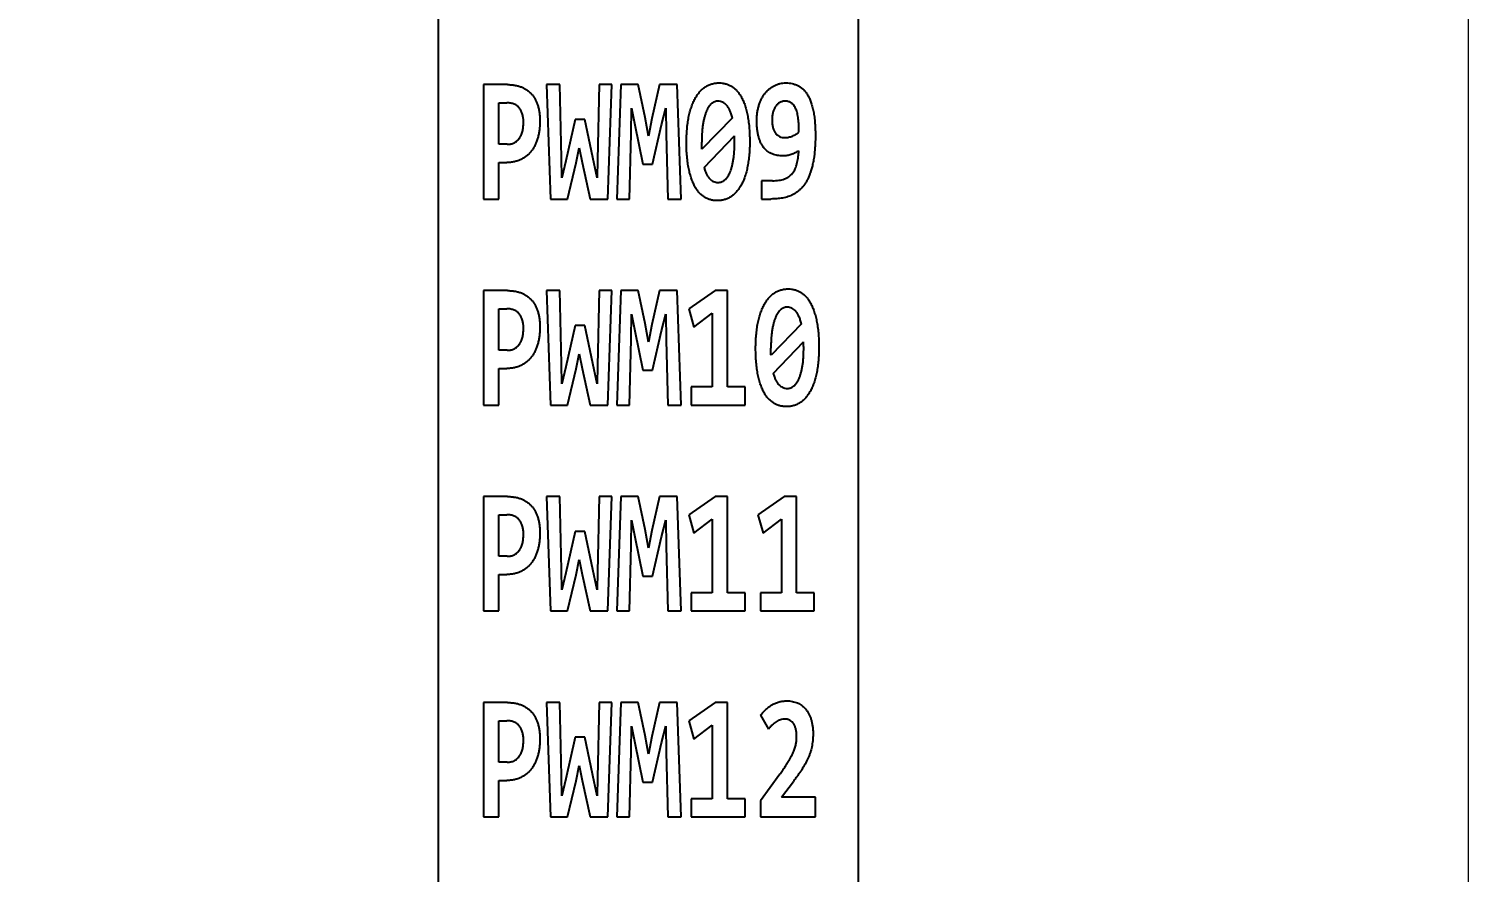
# Model space of a CAD drawing. Header units: millimetres. Extents: x 15 to 415, y 5 to 292.
# Drawn here: x 81.1 to 99.97, y 221.06 to 232.12 of the extents above; entities that cross this region are included whole.
import ezdxf

# ---------------------------------------------------------------- set-up
doc = ezdxf.new("R2010")
doc.units = ezdxf.units.MM
doc.styles.add('SLDTEXTSTYLE0', font='TXT', dxfattribs={"width": 0.75})
doc.dimstyles.new('SLDDIMSTYLE2', dxfattribs={"dimtxt": 2, "dimasz": 2, "dimexe": 0, "dimexo": 0.0625, "dimgap": 0.5, "dimtad": 1, "dimrnd": 1e-09, "dimzin": 12, "dimdsep": 46, "dimtxsty": 'SLDTEXTSTYLE0', "dimsah": 1, "dimcen": 0.09, "dimadec": 0, "dimazin": 3, "dimtfac": 1, "dimtofl": 0, "dimtmove": 0, "dimatfit": 3, "dimfxl": 1, "dimfrac": 2, "dimtolj": 1, "dimtzin": 12, "dimarcsym": 0})

# ---------------------------------------------------------------- blocks, each defined once
blk = doc.blocks.new('_D_7')
at = {"color": 7, "linetype": 'Continuous', "lineweight": 18}
for p, q in [((86.072, 241.785), (63.472, 241.785)), ((64.472, 241.785), (64.472, 199.785)), ((98.472, 199.785), (63.472, 199.785))]:
    blk.add_line(p, q, dxfattribs=at)
for points in [[(64.472, 241.785), (64.072, 239.785), (64.872, 239.785)], [(64.472, 199.785), (64.872, 201.785), (64.072, 201.785)]]:
    blk.add_solid(points, dxfattribs=at)
at = {"color": 7, "linetype": 'Continuous', "lineweight": 18, "insert": (61.894, 219.307), "char_height": 2, "attachment_point": 1, "rotation": 90, "style": 'SLDTEXTSTYLE0'}
blk.add_mtext('42', dxfattribs=at)
blk = doc.blocks.new('_D_8')
at = {"color": 7, "linetype": 'Continuous', "lineweight": 18}
for p, q in [((86.072, 241.785), (57.472, 241.785)), ((58.472, 241.785), (58.472, 197.785)), ((86.072, 197.785), (57.472, 197.785))]:
    blk.add_line(p, q, dxfattribs=at)
for points in [[(58.472, 241.785), (58.072, 239.785), (58.872, 239.785)], [(58.472, 197.785), (58.872, 199.785), (58.072, 199.785)]]:
    blk.add_solid(points, dxfattribs=at)
at = {"color": 7, "linetype": 'Continuous', "lineweight": 18, "insert": (55.894, 218.307), "char_height": 2, "attachment_point": 1, "rotation": 90, "style": 'SLDTEXTSTYLE0'}
blk.add_mtext('44', dxfattribs=at)

msp = doc.modelspace()

# ---------------------------------------------------------------- linework, layer by layer
at = {"color": 7, "linetype": 'Continuous', "lineweight": 25}
for p, q in [((86.472, 198.385), (86.472, 241.185)), ((91.972, 241.185), (91.972, 198.385)), ((87.062, 231.386), (87.062, 229.886)), ((87.374, 231.386), (87.062, 231.386)), ((88.061, 231.386), (87.884, 231.386)), ((87.884, 231.386), (87.938, 229.886)), ((88.081, 230.425), (88.061, 231.386)), ((88.576, 231.386), (88.555, 230.398)), ((88.745, 231.386), (88.576, 231.386)), ((88.691, 229.886), (88.745, 231.386)), ((88.861, 231.386), (88.807, 229.886)), ((89.086, 231.386), (88.861, 231.386)), ((89.178, 230.954), (89.086, 231.386)), ((89.369, 231.386), (89.268, 230.94)), ((89.598, 231.386), (89.369, 231.386)), ((89.652, 229.886), (89.598, 231.386)), ((87.262, 231.147), (87.366, 231.147)), ((87.262, 230.604), (87.262, 231.147)), ((88.995, 230.743), (89.002, 231.076)), ((89.002, 231.076), (89.046, 230.86)), ((89.396, 230.86), (89.449, 231.076)), ((89.449, 231.076), (89.456, 230.737)), ((88.264, 230.93), (88.138, 230.388)), ((88.39, 230.93), (88.264, 230.93)), ((88.512, 230.348), (88.39, 230.93)), ((89.046, 230.86), (89.15, 230.343)), ((89.222, 230.711), (89.178, 230.954)), ((89.268, 230.94), (89.222, 230.711)), ((89.275, 230.343), (89.396, 230.86)), ((90.323, 230.952), (89.923, 230.539)), ((88.976, 229.886), (88.995, 230.743)), ((89.456, 230.737), (89.476, 229.886)), ((89.953, 230.299), (90.35, 230.713)), ((87.372, 230.604), (87.262, 230.604)), ((88.275, 230.36), (88.315, 230.559)), ((88.315, 230.559), (88.353, 230.364)), ((91.192, 230.517), (91.191, 230.488)), ((87.262, 229.886), (87.262, 230.365)), ((87.262, 230.365), (87.364, 230.365)), ((88.086, 230.162), (88.081, 230.425)), ((88.138, 230.388), (88.086, 230.162)), ((88.163, 229.886), (88.275, 230.36)), ((88.353, 230.364), (88.457, 229.886)), ((88.552, 230.164), (88.512, 230.348)), ((88.555, 230.398), (88.552, 230.164)), ((89.15, 230.343), (89.275, 230.343)), ((90.848, 230.126), (90.705, 230.126)), ((90.705, 230.126), (90.705, 229.886)), ((87.062, 229.886), (87.262, 229.886)), ((87.938, 229.886), (88.163, 229.886)), ((88.457, 229.886), (88.691, 229.886)), ((88.807, 229.886), (88.976, 229.886)), ((89.476, 229.886), (89.652, 229.886)), ((90.705, 229.886), (90.828, 229.886)), ((87.062, 228.686), (87.062, 227.186)), ((87.374, 228.686), (87.062, 228.686)), ((88.061, 228.686), (87.884, 228.686)), ((87.884, 228.686), (87.938, 227.186)), ((88.081, 227.725), (88.061, 228.686)), ((88.576, 228.686), (88.555, 227.698)), ((88.745, 228.686), (88.576, 228.686)), ((88.691, 227.186), (88.745, 228.686)), ((88.861, 228.686), (88.807, 227.186)), ((89.086, 228.686), (88.861, 228.686)), ((89.178, 228.254), (89.086, 228.686)), ((89.369, 228.686), (89.268, 228.24)), ((89.598, 228.686), (89.369, 228.686)), ((89.652, 227.186), (89.598, 228.686)), ((90.096, 228.686), (89.752, 228.447)), ((90.259, 228.686), (90.096, 228.686)), ((90.259, 227.426), (90.259, 228.686)), ((87.262, 228.447), (87.366, 228.447)), ((87.262, 227.904), (87.262, 228.447)), ((88.995, 228.043), (89.002, 228.376)), ((89.002, 228.376), (89.046, 228.16)), ((89.396, 228.16), (89.449, 228.376)), ((89.449, 228.376), (89.456, 228.037)), ((89.752, 228.447), (89.819, 228.208)), ((89.819, 228.208), (90.06, 228.391)), ((90.06, 228.391), (90.06, 227.426)), ((88.264, 228.23), (88.138, 227.688)), ((88.39, 228.23), (88.264, 228.23)), ((88.512, 227.648), (88.39, 228.23)), ((89.222, 228.011), (89.178, 228.254)), ((89.268, 228.24), (89.222, 228.011)), ((91.23, 228.252), (90.83, 227.839)), ((88.976, 227.186), (88.995, 228.043)), ((89.046, 228.16), (89.15, 227.643)), ((89.275, 227.643), (89.396, 228.16)), ((89.456, 228.037), (89.476, 227.186)), ((90.86, 227.599), (91.257, 228.013)), ((87.372, 227.904), (87.262, 227.904)), ((88.275, 227.66), (88.315, 227.859)), ((88.315, 227.859), (88.353, 227.664)), ((87.262, 227.186), (87.262, 227.665)), ((87.262, 227.665), (87.364, 227.665)), ((88.086, 227.462), (88.081, 227.725)), ((88.138, 227.688), (88.086, 227.462)), ((88.163, 227.186), (88.275, 227.66)), ((88.353, 227.664), (88.457, 227.186)), ((88.552, 227.464), (88.512, 227.648)), ((88.555, 227.698), (88.552, 227.464)), ((89.15, 227.643), (89.275, 227.643)), ((90.06, 227.426), (89.783, 227.426)), ((89.783, 227.426), (89.783, 227.186)), ((90.49, 227.426), (90.259, 227.426)), ((90.49, 227.186), (90.49, 227.426)), ((87.062, 227.186), (87.262, 227.186)), ((87.938, 227.186), (88.163, 227.186)), ((88.457, 227.186), (88.691, 227.186)), ((88.807, 227.186), (88.976, 227.186)), ((89.476, 227.186), (89.652, 227.186)), ((89.783, 227.186), (90.49, 227.186)), ((87.062, 225.986), (87.062, 224.486)), ((87.374, 225.986), (87.062, 225.986)), ((88.061, 225.986), (87.884, 225.986)), ((87.884, 225.986), (87.938, 224.486)), ((88.081, 225.025), (88.061, 225.986)), ((88.576, 225.986), (88.555, 224.998)), ((88.745, 225.986), (88.576, 225.986)), ((88.691, 224.486), (88.745, 225.986)), ((88.861, 225.986), (88.807, 224.486)), ((89.086, 225.986), (88.861, 225.986)), ((89.178, 225.554), (89.086, 225.986)), ((89.369, 225.986), (89.268, 225.54)), ((89.598, 225.986), (89.369, 225.986)), ((89.652, 224.486), (89.598, 225.986)), ((90.096, 225.986), (89.752, 225.747)), ((90.259, 225.986), (90.096, 225.986)), ((90.259, 224.726), (90.259, 225.986)), ((91.003, 225.986), (90.659, 225.747)), ((91.166, 225.986), (91.003, 225.986)), ((91.166, 224.726), (91.166, 225.986)), ((87.262, 225.747), (87.366, 225.747)), ((87.262, 225.204), (87.262, 225.747)), ((89.752, 225.747), (89.819, 225.508)), ((90.659, 225.747), (90.726, 225.508)), ((88.995, 225.343), (89.002, 225.676)), ((89.002, 225.676), (89.046, 225.46)), ((89.222, 225.311), (89.178, 225.554)), ((89.396, 225.46), (89.449, 225.676)), ((89.449, 225.676), (89.456, 225.337)), ((89.819, 225.508), (90.06, 225.691)), ((90.06, 225.691), (90.06, 224.726)), ((90.726, 225.508), (90.967, 225.691)), ((90.967, 225.691), (90.967, 224.726)), ((88.264, 225.53), (88.138, 224.988)), ((88.39, 225.53), (88.264, 225.53)), ((88.512, 224.948), (88.39, 225.53)), ((89.046, 225.46), (89.15, 224.943)), ((89.268, 225.54), (89.222, 225.311)), ((89.275, 224.943), (89.396, 225.46)), ((87.372, 225.204), (87.262, 225.204)), ((88.976, 224.486), (88.995, 225.343)), ((89.456, 225.337), (89.476, 224.486)), ((88.086, 224.762), (88.081, 225.025)), ((88.138, 224.988), (88.086, 224.762)), ((88.275, 224.96), (88.315, 225.159)), ((88.315, 225.159), (88.353, 224.964)), ((88.555, 224.998), (88.552, 224.764)), ((87.262, 224.486), (87.262, 224.965)), ((87.262, 224.965), (87.364, 224.965)), ((88.163, 224.486), (88.275, 224.96)), ((88.353, 224.964), (88.457, 224.486)), ((88.552, 224.764), (88.512, 224.948)), ((89.15, 224.943), (89.275, 224.943)), ((90.06, 224.726), (89.783, 224.726)), ((89.783, 224.726), (89.783, 224.486)), ((90.49, 224.726), (90.259, 224.726)), ((90.49, 224.486), (90.49, 224.726)), ((90.967, 224.726), (90.69, 224.726)), ((90.69, 224.726), (90.69, 224.486)), ((91.397, 224.726), (91.166, 224.726)), ((91.397, 224.486), (91.397, 224.726)), ((87.062, 224.486), (87.262, 224.486)), ((87.938, 224.486), (88.163, 224.486)), ((88.457, 224.486), (88.691, 224.486)), ((88.807, 224.486), (88.976, 224.486)), ((89.476, 224.486), (89.652, 224.486)), ((89.783, 224.486), (90.49, 224.486)), ((90.69, 224.486), (91.397, 224.486)), ((87.062, 223.286), (87.062, 221.786)), ((87.374, 223.286), (87.062, 223.286)), ((88.061, 223.286), (87.884, 223.286)), ((87.884, 223.286), (87.938, 221.786)), ((88.081, 222.325), (88.061, 223.286)), ((88.576, 223.286), (88.555, 222.298)), ((88.745, 223.286), (88.576, 223.286)), ((88.691, 221.786), (88.745, 223.286)), ((88.861, 223.286), (88.807, 221.786)), ((89.086, 223.286), (88.861, 223.286)), ((89.178, 222.854), (89.086, 223.286)), ((89.369, 223.286), (89.268, 222.84)), ((89.598, 223.286), (89.369, 223.286)), ((89.652, 221.786), (89.598, 223.286)), ((90.096, 223.286), (89.752, 223.047)), ((90.259, 223.286), (90.096, 223.286)), ((90.259, 222.026), (90.259, 223.286)), ((90.69, 223.119), (90.796, 222.939)), ((87.262, 223.047), (87.366, 223.047)), ((87.262, 222.504), (87.262, 223.047)), ((88.995, 222.643), (89.002, 222.976)), ((89.002, 222.976), (89.046, 222.76)), ((89.396, 222.76), (89.449, 222.976)), ((89.449, 222.976), (89.456, 222.637)), ((89.752, 223.047), (89.819, 222.808)), ((89.819, 222.808), (90.06, 222.991)), ((90.06, 222.991), (90.06, 222.026)), ((88.264, 222.83), (88.138, 222.288)), ((88.39, 222.83), (88.264, 222.83)), ((88.512, 222.248), (88.39, 222.83)), ((89.046, 222.76), (89.15, 222.243)), ((89.222, 222.611), (89.178, 222.854)), ((89.268, 222.84), (89.222, 222.611)), ((89.275, 222.243), (89.396, 222.76)), ((88.976, 221.786), (88.995, 222.643)), ((89.456, 222.637), (89.476, 221.786)), ((87.372, 222.504), (87.262, 222.504)), ((88.275, 222.26), (88.315, 222.459)), ((88.315, 222.459), (88.353, 222.264)), ((90.945, 222.346), (90.69, 221.996)), ((87.262, 221.786), (87.262, 222.265)), ((87.262, 222.265), (87.364, 222.265)), ((88.086, 222.062), (88.081, 222.325)), ((88.138, 222.288), (88.086, 222.062)), ((88.163, 221.786), (88.275, 222.26)), ((88.353, 222.264), (88.457, 221.786)), ((88.552, 222.064), (88.512, 222.248)), ((88.555, 222.298), (88.552, 222.064)), ((89.15, 222.243), (89.275, 222.243)), ((90.967, 222.047), (91.123, 222.251)), ((90.06, 222.026), (89.783, 222.026)), ((89.783, 222.026), (89.783, 221.786)), ((90.49, 222.026), (90.259, 222.026)), ((90.49, 221.786), (90.49, 222.026)), ((90.69, 221.996), (90.69, 221.786)), ((91.412, 222.047), (90.967, 222.047)), ((91.412, 221.786), (91.412, 222.047)), ((87.062, 221.786), (87.262, 221.786)), ((87.938, 221.786), (88.163, 221.786)), ((88.457, 221.786), (88.691, 221.786)), ((88.807, 221.786), (88.976, 221.786)), ((89.476, 221.786), (89.652, 221.786)), ((89.783, 221.786), (90.49, 221.786)), ((90.69, 221.786), (91.412, 221.786))]:
    msp.add_line(p, q, dxfattribs=at)
at = {"color": 7, "linetype": 'Continuous', "lineweight": 18}
msp.add_line((99.972, 237.719), (99.972, 201.809), dxfattribs=at)
at = {"color": 7, "linetype": 'Continuous', "lineweight": 25}
for points, knots in [([(89.721, 230.63), (89.722, 230.659), (89.723, 230.718), (89.728, 230.802), (89.737, 230.882), (89.749, 230.958), (89.765, 231.027), (89.785, 231.092), (89.807, 231.151), (89.833, 231.204), (89.862, 231.251), (89.894, 231.292), (89.929, 231.328), (89.968, 231.357), (90.009, 231.38), (90.054, 231.396), (90.1, 231.406), (90.132, 231.408), (90.149, 231.408)], [0, 0, 0, 0, 0.080218, 0.156426, 0.229001, 0.298218, 0.363969, 0.426658, 0.48627, 0.543691, 0.599445, 0.654262, 0.70916, 0.764271, 0.820546, 0.87793, 0.937732, 1, 1, 1, 1]), ([(90.149, 231.408), (90.163, 231.408), (90.191, 231.407), (90.233, 231.398), (90.273, 231.385), (90.311, 231.366), (90.347, 231.341), (90.38, 231.31), (90.411, 231.273), (90.439, 231.229), (90.464, 231.179), (90.487, 231.123), (90.506, 231.059), (90.522, 230.99), (90.535, 230.913), (90.545, 230.83), (90.55, 230.739), (90.551, 230.676), (90.551, 230.643)], [0, 0, 0, 0, 0.056297, 0.111174, 0.164139, 0.216808, 0.26894, 0.320878, 0.373463, 0.427505, 0.484009, 0.543793, 0.606834, 0.674497, 0.746968, 0.825275, 0.909476, 1, 1, 1, 1]), ([(90.644, 230.91), (90.644, 230.928), (90.644, 230.964), (90.65, 231.017), (90.659, 231.067), (90.671, 231.114), (90.687, 231.159), (90.706, 231.2), (90.727, 231.238), (90.751, 231.272), (90.778, 231.303), (90.807, 231.33), (90.839, 231.353), (90.873, 231.373), (90.909, 231.389), (90.947, 231.4), (90.986, 231.407), (91.013, 231.408), (91.026, 231.408)], [0, 0, 0, 0, 0.066317, 0.130395, 0.192676, 0.253749, 0.31393, 0.372604, 0.431153, 0.489643, 0.54845, 0.608143, 0.669073, 0.731815, 0.796381, 0.862401, 0.929982, 1, 1, 1, 1]), ([(91.026, 231.408), (91.04, 231.408), (91.067, 231.407), (91.106, 231.4), (91.144, 231.39), (91.18, 231.376), (91.214, 231.356), (91.247, 231.331), (91.276, 231.299), (91.304, 231.262), (91.328, 231.219), (91.35, 231.169), (91.368, 231.113), (91.384, 231.05), (91.397, 230.979), (91.406, 230.901), (91.411, 230.815), (91.412, 230.755), (91.412, 230.723)], [0, 0, 0, 0, 0.057619, 0.113541, 0.167351, 0.220206, 0.272162, 0.323716, 0.375474, 0.42842, 0.483595, 0.541402, 0.603221, 0.669435, 0.741485, 0.820113, 0.906134, 1, 1, 1, 1]), ([(87.374, 231.386), (87.39, 231.386), (87.423, 231.385), (87.47, 231.379), (87.514, 231.37), (87.556, 231.356), (87.594, 231.338), (87.629, 231.317), (87.661, 231.292), (87.69, 231.263), (87.716, 231.231), (87.738, 231.194), (87.757, 231.155), (87.773, 231.112), (87.785, 231.065), (87.794, 231.015), (87.799, 230.962), (87.8, 230.926), (87.8, 230.907)], [0, 0, 0, 0, 0.081242, 0.157686, 0.230063, 0.29839, 0.36339, 0.425176, 0.483976, 0.540573, 0.595881, 0.650418, 0.704951, 0.76004, 0.816477, 0.875, 0.93583, 1, 1, 1, 1]), ([(87.585, 230.887), (87.585, 230.897), (87.584, 230.916), (87.582, 230.944), (87.578, 230.97), (87.572, 230.995), (87.564, 231.018), (87.555, 231.04), (87.544, 231.059), (87.531, 231.078), (87.517, 231.094), (87.501, 231.107), (87.483, 231.12), (87.463, 231.13), (87.441, 231.138), (87.418, 231.143), (87.392, 231.147), (87.375, 231.147), (87.366, 231.147)], [0, 0, 0, 0, 0.062785, 0.123127, 0.181336, 0.238296, 0.293463, 0.347774, 0.402419, 0.457229, 0.513492, 0.571476, 0.632223, 0.696678, 0.764535, 0.837957, 0.915818, 1, 1, 1, 1]), ([(90.137, 231.169), (90.129, 231.169), (90.114, 231.168), (90.092, 231.161), (90.071, 231.152), (90.051, 231.137), (90.032, 231.119), (90.014, 231.096), (89.998, 231.068), (89.983, 231.037), (89.969, 231.001), (89.957, 230.961), (89.946, 230.917), (89.937, 230.868), (89.93, 230.815), (89.925, 230.757), (89.922, 230.695), (89.921, 230.652), (89.921, 230.63)], [0, 0, 0, 0, 0.046522, 0.091853, 0.137147, 0.183091, 0.230354, 0.279293, 0.331472, 0.386544, 0.445553, 0.508395, 0.576341, 0.648943, 0.727404, 0.812068, 0.902681, 1, 1, 1, 1]), ([(90.323, 230.952), (90.318, 230.969), (90.309, 231.003), (90.29, 231.047), (90.271, 231.086), (90.248, 231.117), (90.223, 231.14), (90.196, 231.157), (90.167, 231.167), (90.147, 231.168), (90.137, 231.169)], [0, 0, 0, 0, 0.1537778, 0.2932852, 0.4217995, 0.5411568, 0.6548249, 0.7664821, 0.8809528, 1, 1, 1, 1]), ([(91.017, 231.169), (91.01, 231.169), (90.998, 231.169), (90.979, 231.165), (90.962, 231.16), (90.94, 231.149), (90.915, 231.131), (90.89, 231.102), (90.87, 231.066), (90.857, 231.031), (90.85, 231.001), (90.846, 230.976), (90.844, 230.95), (90.844, 230.932), (90.844, 230.923)], [0, 0, 0, 0, 0.0695999, 0.136243, 0.2012148, 0.2644475, 0.3849919, 0.5012171, 0.616898, 0.7366497, 0.7987852, 0.863757, 0.9304001, 1, 1, 1, 1]), ([(91.197, 230.762), (91.197, 230.778), (91.197, 230.809), (91.195, 230.854), (91.192, 230.897), (91.188, 230.936), (91.183, 230.972), (91.176, 231.006), (91.168, 231.036), (91.158, 231.064), (91.146, 231.088), (91.133, 231.11), (91.118, 231.128), (91.102, 231.143), (91.083, 231.155), (91.063, 231.163), (91.04, 231.168), (91.025, 231.169), (91.017, 231.169)], [0, 0, 0, 0, 0.08757, 0.170312, 0.247675, 0.32048, 0.388317, 0.451783, 0.511172, 0.56755, 0.620426, 0.67236, 0.722542, 0.773362, 0.825065, 0.879316, 0.937202, 1, 1, 1, 1]), ([(87.8, 230.907), (87.8, 230.888), (87.799, 230.85), (87.794, 230.794), (87.785, 230.741), (87.773, 230.69), (87.757, 230.642), (87.738, 230.597), (87.716, 230.555), (87.69, 230.517), (87.661, 230.482), (87.628, 230.452), (87.592, 230.426), (87.553, 230.404), (87.51, 230.386), (87.464, 230.374), (87.415, 230.366), (87.381, 230.365), (87.364, 230.365)], [0, 0, 0, 0, 0.062253, 0.122433, 0.181011, 0.23898, 0.29612, 0.351904, 0.408033, 0.464707, 0.522375, 0.581538, 0.642904, 0.707111, 0.774258, 0.845082, 0.920196, 1, 1, 1, 1]), ([(87.372, 230.604), (87.38, 230.604), (87.397, 230.605), (87.42, 230.608), (87.442, 230.614), (87.463, 230.623), (87.482, 230.634), (87.499, 230.648), (87.515, 230.663), (87.53, 230.681), (87.542, 230.7), (87.554, 230.722), (87.563, 230.745), (87.571, 230.771), (87.577, 230.798), (87.581, 230.826), (87.584, 230.856), (87.585, 230.877), (87.585, 230.887)], [0, 0, 0, 0, 0.075485, 0.14701, 0.215001, 0.27947, 0.341289, 0.400679, 0.458615, 0.515655, 0.57264, 0.629216, 0.687062, 0.745537, 0.805857, 0.868164, 0.932486, 1, 1, 1, 1]), ([(90.985, 230.452), (90.973, 230.452), (90.949, 230.453), (90.913, 230.457), (90.879, 230.465), (90.847, 230.476), (90.816, 230.49), (90.788, 230.509), (90.762, 230.53), (90.738, 230.556), (90.717, 230.586), (90.698, 230.62), (90.681, 230.658), (90.668, 230.7), (90.657, 230.746), (90.649, 230.797), (90.644, 230.852), (90.644, 230.89), (90.644, 230.91)], [0, 0, 0, 0, 0.069138, 0.135373, 0.199137, 0.260557, 0.319769, 0.376812, 0.43278, 0.488422, 0.543908, 0.599747, 0.657781, 0.718218, 0.781659, 0.849165, 0.921936, 1, 1, 1, 1]), ([(90.844, 230.923), (90.844, 230.914), (90.844, 230.895), (90.846, 230.868), (90.85, 230.844), (90.854, 230.821), (90.861, 230.8), (90.869, 230.78), (90.878, 230.763), (90.892, 230.743), (90.914, 230.722), (90.943, 230.703), (90.978, 230.693), (91.002, 230.692), (91.015, 230.691)], [0, 0, 0, 0, 0.074582, 0.144251, 0.210378, 0.27242, 0.332424, 0.389654, 0.445919, 0.501764, 0.61502, 0.732233, 0.859465, 1, 1, 1, 1]), ([(90.551, 230.643), (90.551, 230.613), (90.551, 230.555), (90.545, 230.47), (90.536, 230.39), (90.524, 230.315), (90.508, 230.245), (90.489, 230.181), (90.467, 230.122), (90.44, 230.069), (90.411, 230.022), (90.379, 229.981), (90.344, 229.946), (90.306, 229.916), (90.265, 229.893), (90.221, 229.877), (90.174, 229.867), (90.142, 229.865), (90.125, 229.865)], [0, 0, 0, 0, 0.080266, 0.156859, 0.229136, 0.298402, 0.364106, 0.42672, 0.486374, 0.544009, 0.600003, 0.654859, 0.70937, 0.764252, 0.820112, 0.877536, 0.937078, 1, 1, 1, 1]), ([(90.352, 230.625), (90.352, 230.632), (90.352, 230.647), (90.351, 230.669), (90.35, 230.691), (90.35, 230.706), (90.35, 230.713)], [0, 0, 0, 0, 0.251856, 0.50782, 0.759765, 1, 1, 1, 1]), ([(91.412, 230.723), (91.412, 230.695), (91.412, 230.64), (91.407, 230.56), (91.401, 230.486), (91.392, 230.417), (91.38, 230.354), (91.366, 230.295), (91.351, 230.241), (91.332, 230.193), (91.312, 230.148), (91.29, 230.108), (91.266, 230.071), (91.24, 230.039), (91.212, 230.011), (91.183, 229.986), (91.153, 229.964), (91.121, 229.945), (91.088, 229.929), (91.053, 229.917), (91.018, 229.906), (90.968, 229.896), (90.905, 229.888), (90.854, 229.887), (90.828, 229.886)], [0, 0, 0, 0, 0.062469, 0.121096, 0.175756, 0.226703, 0.274502, 0.319668, 0.362046, 0.402562, 0.441075, 0.478503, 0.514412, 0.550039, 0.585329, 0.620409, 0.655909, 0.691722, 0.727997, 0.764815, 0.802441, 0.840657, 0.919099, 1, 1, 1, 1]), ([(91.015, 230.691), (91.022, 230.691), (91.038, 230.691), (91.062, 230.697), (91.086, 230.702), (91.111, 230.712), (91.135, 230.722), (91.157, 230.735), (91.178, 230.747), (91.191, 230.757), (91.197, 230.762)], [0, 0, 0, 0, 0.11944, 0.244867, 0.376433, 0.510189, 0.642902, 0.770517, 0.890924, 1, 1, 1, 1]), ([(90.125, 229.865), (90.111, 229.865), (90.082, 229.866), (90.041, 229.875), (90.001, 229.888), (89.963, 229.907), (89.927, 229.932), (89.893, 229.963), (89.862, 230), (89.834, 230.044), (89.809, 230.095), (89.786, 230.151), (89.767, 230.214), (89.75, 230.284), (89.737, 230.36), (89.728, 230.444), (89.722, 230.534), (89.722, 230.597), (89.721, 230.63)], [0, 0, 0, 0, 0.056262, 0.111105, 0.164416, 0.217052, 0.269151, 0.321056, 0.373847, 0.4283, 0.485023, 0.544651, 0.608066, 0.675687, 0.748112, 0.826011, 0.909847, 1, 1, 1, 1]), ([(89.923, 230.539), (89.922, 230.546), (89.922, 230.554), (89.922, 230.561), (89.921, 230.569), (89.921, 230.577), (89.921, 230.584), (89.921, 230.599), (89.921, 230.614), (89.921, 230.63)], [0, 0, 0, 0, 0.00002278968, 0.00002278968, 0.00002278968, 0.00004558829, 0.00004558829, 0.00004558829, 0.00009110685, 0.00009110685, 0.00009110685, 0.00009110685]), ([(90.136, 230.104), (90.144, 230.104), (90.159, 230.105), (90.181, 230.111), (90.202, 230.121), (90.222, 230.135), (90.241, 230.153), (90.259, 230.175), (90.276, 230.202), (90.291, 230.232), (90.304, 230.266), (90.317, 230.305), (90.327, 230.348), (90.336, 230.395), (90.343, 230.446), (90.348, 230.502), (90.351, 230.562), (90.351, 230.603), (90.352, 230.625)], [0, 0, 0, 0, 0.047154, 0.093995, 0.140081, 0.187376, 0.235654, 0.28549, 0.337091, 0.392264, 0.450944, 0.513674, 0.581203, 0.653495, 0.731391, 0.814548, 0.904348, 1, 1, 1, 1]), ([(90.848, 230.126), (90.863, 230.126), (90.892, 230.126), (90.934, 230.131), (90.971, 230.138), (91.005, 230.148), (91.035, 230.162), (91.062, 230.177), (91.086, 230.196), (91.108, 230.218), (91.126, 230.242), (91.142, 230.269), (91.155, 230.299), (91.166, 230.332), (91.174, 230.368), (91.182, 230.406), (91.187, 230.446), (91.189, 230.474), (91.191, 230.488)], [0, 0, 0, 0, 0.092901, 0.177626, 0.25546, 0.325819, 0.39051, 0.450785, 0.507169, 0.560237, 0.61162, 0.662544, 0.713813, 0.766193, 0.820565, 0.877372, 0.937251, 1, 1, 1, 1]), ([(91.192, 230.517), (91.185, 230.512), (91.17, 230.503), (91.147, 230.49), (91.121, 230.48), (91.086, 230.466), (91.041, 230.454), (91.004, 230.452), (90.985, 230.452)], [0, 0, 0, 0, 0.1127581, 0.2294476, 0.3528257, 0.4806892, 0.7410696, 1, 1, 1, 1]), ([(89.953, 230.299), (89.957, 230.284), (89.966, 230.254), (89.983, 230.213), (90.003, 230.179), (90.026, 230.151), (90.051, 230.13), (90.077, 230.114), (90.106, 230.106), (90.126, 230.104), (90.136, 230.104)], [0, 0, 0, 0, 0.145764, 0.27998, 0.404645, 0.524204, 0.641371, 0.757201, 0.875915, 1, 1, 1, 1]), ([(87.374, 228.686), (87.39, 228.686), (87.423, 228.685), (87.47, 228.679), (87.514, 228.67), (87.556, 228.656), (87.594, 228.638), (87.629, 228.617), (87.661, 228.592), (87.69, 228.563), (87.716, 228.531), (87.738, 228.494), (87.757, 228.455), (87.773, 228.412), (87.785, 228.365), (87.794, 228.315), (87.799, 228.262), (87.8, 228.226), (87.8, 228.207)], [0, 0, 0, 0, 0.081242, 0.157686, 0.230063, 0.29839, 0.36339, 0.425176, 0.483976, 0.540573, 0.595881, 0.650418, 0.704951, 0.76004, 0.816477, 0.875, 0.93583, 1, 1, 1, 1]), ([(90.628, 227.93), (90.629, 227.959), (90.63, 228.018), (90.635, 228.102), (90.644, 228.182), (90.656, 228.258), (90.672, 228.327), (90.692, 228.392), (90.714, 228.451), (90.74, 228.504), (90.769, 228.551), (90.801, 228.592), (90.836, 228.628), (90.875, 228.657), (90.916, 228.68), (90.96, 228.696), (91.007, 228.706), (91.039, 228.708), (91.056, 228.708)], [0, 0, 0, 0, 0.080218, 0.156426, 0.229001, 0.298218, 0.363969, 0.426658, 0.48627, 0.543691, 0.599445, 0.654262, 0.70916, 0.764271, 0.820546, 0.87793, 0.937732, 1, 1, 1, 1]), ([(91.056, 228.708), (91.07, 228.708), (91.098, 228.707), (91.14, 228.698), (91.18, 228.685), (91.218, 228.666), (91.254, 228.641), (91.287, 228.61), (91.318, 228.573), (91.346, 228.529), (91.371, 228.479), (91.393, 228.423), (91.413, 228.359), (91.429, 228.29), (91.442, 228.213), (91.452, 228.13), (91.457, 228.039), (91.458, 227.976), (91.458, 227.943)], [0, 0, 0, 0, 0.056297, 0.111174, 0.164139, 0.216808, 0.26894, 0.320878, 0.373463, 0.427505, 0.484009, 0.543793, 0.606834, 0.674497, 0.746968, 0.825275, 0.909476, 1, 1, 1, 1]), ([(87.585, 228.187), (87.585, 228.197), (87.584, 228.216), (87.582, 228.244), (87.578, 228.27), (87.572, 228.295), (87.564, 228.318), (87.555, 228.34), (87.544, 228.359), (87.531, 228.378), (87.517, 228.394), (87.501, 228.407), (87.483, 228.42), (87.463, 228.43), (87.441, 228.438), (87.418, 228.443), (87.392, 228.447), (87.375, 228.447), (87.366, 228.447)], [0, 0, 0, 0, 0.062785, 0.123127, 0.181336, 0.238296, 0.293463, 0.347774, 0.402419, 0.457229, 0.513492, 0.571476, 0.632223, 0.696678, 0.764535, 0.837957, 0.915818, 1, 1, 1, 1]), ([(91.044, 228.469), (91.036, 228.469), (91.021, 228.468), (90.999, 228.461), (90.978, 228.452), (90.958, 228.437), (90.939, 228.419), (90.921, 228.396), (90.905, 228.368), (90.89, 228.337), (90.876, 228.301), (90.864, 228.261), (90.853, 228.217), (90.844, 228.168), (90.837, 228.115), (90.832, 228.057), (90.829, 227.995), (90.828, 227.952), (90.828, 227.93)], [0, 0, 0, 0, 0.046522, 0.091853, 0.137147, 0.183091, 0.230354, 0.279293, 0.331472, 0.386544, 0.445553, 0.508395, 0.576341, 0.648943, 0.727404, 0.812068, 0.902681, 1, 1, 1, 1]), ([(91.23, 228.252), (91.225, 228.269), (91.216, 228.303), (91.197, 228.347), (91.178, 228.386), (91.155, 228.417), (91.13, 228.44), (91.103, 228.457), (91.074, 228.467), (91.054, 228.468), (91.044, 228.469)], [0, 0, 0, 0, 0.153778, 0.293285, 0.421799, 0.541157, 0.654825, 0.766482, 0.880953, 1, 1, 1, 1]), ([(87.8, 228.207), (87.8, 228.188), (87.799, 228.15), (87.794, 228.094), (87.785, 228.041), (87.773, 227.99), (87.757, 227.942), (87.738, 227.897), (87.716, 227.855), (87.69, 227.817), (87.661, 227.782), (87.628, 227.752), (87.592, 227.726), (87.553, 227.704), (87.51, 227.686), (87.464, 227.674), (87.415, 227.666), (87.381, 227.665), (87.364, 227.665)], [0, 0, 0, 0, 0.062253, 0.122433, 0.181011, 0.23898, 0.29612, 0.351904, 0.408033, 0.464707, 0.522375, 0.581538, 0.642904, 0.707111, 0.774258, 0.845082, 0.920196, 1, 1, 1, 1]), ([(87.372, 227.904), (87.38, 227.904), (87.397, 227.905), (87.42, 227.908), (87.442, 227.914), (87.463, 227.923), (87.482, 227.934), (87.499, 227.948), (87.515, 227.963), (87.53, 227.981), (87.542, 228), (87.554, 228.022), (87.563, 228.045), (87.571, 228.071), (87.577, 228.098), (87.581, 228.126), (87.584, 228.156), (87.585, 228.177), (87.585, 228.187)], [0, 0, 0, 0, 0.075485, 0.14701, 0.215001, 0.27947, 0.341289, 0.400679, 0.458615, 0.515655, 0.57264, 0.629216, 0.687062, 0.745537, 0.805857, 0.868164, 0.932486, 1, 1, 1, 1]), ([(91.259, 227.925), (91.259, 227.932), (91.258, 227.947), (91.258, 227.969), (91.257, 227.991), (91.257, 228.006), (91.257, 228.013)], [0, 0, 0, 0, 0.251856, 0.50782, 0.759765, 1, 1, 1, 1]), ([(91.032, 227.165), (91.018, 227.165), (90.989, 227.166), (90.948, 227.175), (90.908, 227.188), (90.87, 227.207), (90.834, 227.232), (90.8, 227.263), (90.769, 227.3), (90.741, 227.344), (90.716, 227.395), (90.693, 227.451), (90.674, 227.514), (90.657, 227.584), (90.644, 227.66), (90.635, 227.744), (90.629, 227.834), (90.629, 227.897), (90.628, 227.93)], [0, 0, 0, 0, 0.056262, 0.111105, 0.164416, 0.217052, 0.269151, 0.321056, 0.373847, 0.4283, 0.485023, 0.544651, 0.608066, 0.675687, 0.748112, 0.826011, 0.909847, 1, 1, 1, 1]), ([(90.83, 227.839), (90.829, 227.846), (90.829, 227.854), (90.829, 227.861), (90.828, 227.869), (90.828, 227.877), (90.828, 227.884), (90.828, 227.899), (90.828, 227.914), (90.828, 227.93)], [0, 0, 0, 0, 0.00002278968, 0.00002278968, 0.00002278968, 0.00004558829, 0.00004558829, 0.00004558829, 0.00009110685, 0.00009110685, 0.00009110685, 0.00009110685]), ([(91.458, 227.943), (91.458, 227.913), (91.458, 227.855), (91.452, 227.77), (91.443, 227.69), (91.431, 227.615), (91.415, 227.545), (91.396, 227.481), (91.373, 227.422), (91.347, 227.369), (91.318, 227.322), (91.286, 227.281), (91.251, 227.246), (91.213, 227.216), (91.172, 227.193), (91.128, 227.177), (91.081, 227.167), (91.049, 227.165), (91.032, 227.165)], [0, 0, 0, 0, 0.080266, 0.156859, 0.229136, 0.298402, 0.364106, 0.42672, 0.486374, 0.544009, 0.600003, 0.654859, 0.70937, 0.764252, 0.820112, 0.877536, 0.937078, 1, 1, 1, 1]), ([(91.043, 227.404), (91.051, 227.404), (91.066, 227.405), (91.088, 227.411), (91.109, 227.421), (91.129, 227.435), (91.148, 227.453), (91.166, 227.475), (91.182, 227.502), (91.198, 227.532), (91.211, 227.566), (91.224, 227.605), (91.234, 227.648), (91.243, 227.695), (91.25, 227.746), (91.255, 227.802), (91.258, 227.862), (91.258, 227.903), (91.259, 227.925)], [0, 0, 0, 0, 0.047154, 0.093995, 0.140081, 0.187376, 0.235654, 0.28549, 0.337091, 0.392264, 0.450944, 0.513674, 0.581203, 0.653495, 0.731391, 0.814548, 0.904348, 1, 1, 1, 1]), ([(90.86, 227.599), (90.864, 227.584), (90.873, 227.554), (90.89, 227.513), (90.91, 227.479), (90.932, 227.451), (90.957, 227.43), (90.984, 227.414), (91.013, 227.406), (91.033, 227.404), (91.043, 227.404)], [0, 0, 0, 0, 0.1457641, 0.27998, 0.4046453, 0.524204, 0.6413713, 0.7572015, 0.8759151, 1, 1, 1, 1]), ([(87.374, 225.986), (87.39, 225.986), (87.423, 225.985), (87.47, 225.979), (87.514, 225.97), (87.556, 225.956), (87.594, 225.938), (87.629, 225.917), (87.661, 225.892), (87.69, 225.863), (87.716, 225.831), (87.738, 225.794), (87.757, 225.755), (87.773, 225.712), (87.785, 225.665), (87.794, 225.615), (87.799, 225.562), (87.8, 225.526), (87.8, 225.507)], [0, 0, 0, 0, 0.081242, 0.157686, 0.230063, 0.29839, 0.36339, 0.425176, 0.483976, 0.540573, 0.595881, 0.650418, 0.704951, 0.76004, 0.816477, 0.875, 0.93583, 1, 1, 1, 1]), ([(87.585, 225.487), (87.585, 225.497), (87.584, 225.516), (87.582, 225.544), (87.578, 225.57), (87.572, 225.595), (87.564, 225.618), (87.555, 225.64), (87.544, 225.659), (87.531, 225.678), (87.517, 225.694), (87.501, 225.707), (87.483, 225.72), (87.463, 225.73), (87.441, 225.738), (87.418, 225.743), (87.392, 225.747), (87.375, 225.747), (87.366, 225.747)], [0, 0, 0, 0, 0.062785, 0.123127, 0.181336, 0.238296, 0.293463, 0.347774, 0.402419, 0.457229, 0.513492, 0.571476, 0.632223, 0.696678, 0.764535, 0.837957, 0.915818, 1, 1, 1, 1]), ([(87.8, 225.507), (87.8, 225.488), (87.799, 225.45), (87.794, 225.394), (87.785, 225.341), (87.773, 225.29), (87.757, 225.242), (87.738, 225.197), (87.716, 225.155), (87.69, 225.117), (87.661, 225.082), (87.628, 225.052), (87.592, 225.026), (87.553, 225.004), (87.51, 224.986), (87.464, 224.974), (87.415, 224.966), (87.381, 224.965), (87.364, 224.965)], [0, 0, 0, 0, 0.062253, 0.122433, 0.181011, 0.23898, 0.29612, 0.351904, 0.408033, 0.464707, 0.522375, 0.581538, 0.642904, 0.707111, 0.774258, 0.845082, 0.920196, 1, 1, 1, 1]), ([(87.372, 225.204), (87.38, 225.204), (87.397, 225.205), (87.42, 225.208), (87.442, 225.214), (87.463, 225.223), (87.482, 225.234), (87.499, 225.248), (87.515, 225.263), (87.53, 225.281), (87.542, 225.3), (87.554, 225.322), (87.563, 225.345), (87.571, 225.371), (87.577, 225.398), (87.581, 225.426), (87.584, 225.456), (87.585, 225.477), (87.585, 225.487)], [0, 0, 0, 0, 0.0754854, 0.1470097, 0.215001, 0.2794698, 0.3412894, 0.4006787, 0.4586153, 0.5156551, 0.5726396, 0.6292165, 0.6870622, 0.7455366, 0.8058574, 0.8681644, 0.9324862, 1, 1, 1, 1]), ([(87.374, 223.286), (87.39, 223.286), (87.423, 223.285), (87.47, 223.279), (87.514, 223.27), (87.556, 223.256), (87.594, 223.238), (87.629, 223.217), (87.661, 223.192), (87.69, 223.163), (87.716, 223.131), (87.738, 223.094), (87.757, 223.055), (87.773, 223.012), (87.785, 222.965), (87.794, 222.915), (87.799, 222.862), (87.8, 222.826), (87.8, 222.807)], [0, 0, 0, 0, 0.081242, 0.157686, 0.230063, 0.29839, 0.36339, 0.425176, 0.483976, 0.540573, 0.595881, 0.650418, 0.704951, 0.76004, 0.816477, 0.875, 0.93583, 1, 1, 1, 1]), ([(90.69, 223.119), (90.702, 223.133), (90.725, 223.161), (90.763, 223.197), (90.804, 223.229), (90.846, 223.258), (90.891, 223.28), (90.937, 223.297), (90.985, 223.306), (91.018, 223.307), (91.035, 223.308)], [0, 0, 0, 0, 0.121442, 0.242928, 0.365441, 0.488692, 0.613376, 0.73962, 0.867814, 1, 1, 1, 1]), ([(91.035, 223.308), (91.048, 223.308), (91.073, 223.307), (91.109, 223.302), (91.144, 223.293), (91.177, 223.281), (91.208, 223.266), (91.236, 223.246), (91.263, 223.224), (91.287, 223.198), (91.308, 223.168), (91.327, 223.136), (91.344, 223.099), (91.357, 223.06), (91.368, 223.017), (91.376, 222.97), (91.381, 222.921), (91.381, 222.887), (91.382, 222.87)], [0, 0, 0, 0, 0.072454, 0.142067, 0.208635, 0.272711, 0.334661, 0.394758, 0.452795, 0.50964, 0.566009, 0.622635, 0.679994, 0.738862, 0.799955, 0.863589, 0.929806, 1, 1, 1, 1]), ([(87.585, 222.787), (87.585, 222.797), (87.584, 222.816), (87.582, 222.844), (87.578, 222.87), (87.572, 222.895), (87.564, 222.918), (87.555, 222.94), (87.544, 222.959), (87.531, 222.978), (87.517, 222.994), (87.501, 223.007), (87.483, 223.02), (87.463, 223.03), (87.441, 223.038), (87.418, 223.043), (87.392, 223.047), (87.375, 223.047), (87.366, 223.047)], [0, 0, 0, 0, 0.062785, 0.123127, 0.181336, 0.238296, 0.293463, 0.347774, 0.402419, 0.457229, 0.513492, 0.571476, 0.632223, 0.696678, 0.764535, 0.837957, 0.915818, 1, 1, 1, 1]), ([(91.015, 223.069), (91.004, 223.069), (90.984, 223.068), (90.954, 223.061), (90.925, 223.05), (90.897, 223.034), (90.871, 223.015), (90.845, 222.992), (90.82, 222.967), (90.804, 222.948), (90.796, 222.939)], [0, 0, 0, 0, 0.127541, 0.251387, 0.373302, 0.495217, 0.618404, 0.743359, 0.870175, 1, 1, 1, 1]), ([(91.166, 222.851), (91.166, 222.866), (91.165, 222.894), (91.157, 222.935), (91.146, 222.973), (91.128, 223.006), (91.107, 223.033), (91.085, 223.05), (91.065, 223.06), (91.049, 223.065), (91.032, 223.069), (91.021, 223.069), (91.015, 223.069)], [0, 0, 0, 0, 0.125887, 0.249319, 0.368722, 0.485331, 0.600881, 0.723833, 0.788843, 0.855952, 0.925827, 1, 1, 1, 1]), ([(87.8, 222.807), (87.8, 222.788), (87.799, 222.75), (87.794, 222.694), (87.785, 222.641), (87.773, 222.59), (87.757, 222.542), (87.738, 222.497), (87.716, 222.455), (87.69, 222.417), (87.661, 222.382), (87.628, 222.352), (87.592, 222.326), (87.553, 222.304), (87.51, 222.286), (87.464, 222.274), (87.415, 222.266), (87.381, 222.265), (87.364, 222.265)], [0, 0, 0, 0, 0.062253, 0.122433, 0.181011, 0.23898, 0.29612, 0.351904, 0.408033, 0.464707, 0.522375, 0.581538, 0.642904, 0.707111, 0.774258, 0.845082, 0.920196, 1, 1, 1, 1]), ([(87.372, 222.504), (87.38, 222.504), (87.397, 222.505), (87.42, 222.508), (87.442, 222.514), (87.463, 222.523), (87.482, 222.534), (87.499, 222.548), (87.515, 222.563), (87.53, 222.581), (87.542, 222.6), (87.554, 222.622), (87.563, 222.645), (87.571, 222.671), (87.577, 222.698), (87.581, 222.726), (87.584, 222.756), (87.585, 222.777), (87.585, 222.787)], [0, 0, 0, 0, 0.075485, 0.14701, 0.215001, 0.27947, 0.341289, 0.400679, 0.458615, 0.515655, 0.57264, 0.629216, 0.687062, 0.745537, 0.805857, 0.868164, 0.932486, 1, 1, 1, 1]), ([(90.945, 222.346), (90.957, 222.362), (90.979, 222.392), (91.009, 222.437), (91.037, 222.478), (91.06, 222.517), (91.081, 222.552), (91.099, 222.585), (91.115, 222.616), (91.128, 222.646), (91.139, 222.674), (91.147, 222.701), (91.154, 222.726), (91.161, 222.759), (91.165, 222.801), (91.166, 222.834), (91.166, 222.851)], [0, 0, 0, 0, 0.111528, 0.213254, 0.305198, 0.387846, 0.46201, 0.530544, 0.593102, 0.649496, 0.701442, 0.749655, 0.794115, 0.836149, 0.917133, 1, 1, 1, 1]), ([(91.382, 222.87), (91.381, 222.855), (91.381, 222.826), (91.378, 222.784), (91.372, 222.743), (91.365, 222.703), (91.355, 222.664), (91.343, 222.626), (91.33, 222.589), (91.309, 222.539), (91.277, 222.477), (91.241, 222.417), (91.207, 222.368), (91.181, 222.33), (91.153, 222.291), (91.133, 222.265), (91.123, 222.251)], [0, 0, 0, 0, 0.059117, 0.116731, 0.172614, 0.227732, 0.282639, 0.338454, 0.395202, 0.452705, 0.57395, 0.704218, 0.773226, 0.84546, 0.921262, 1, 1, 1, 1])]:
    msp.add_open_spline(points, degree=3, knots=knots, dxfattribs=at)

# ---------------------------------------------------------------- dimensions: what is measured, and where the dimension line sits
at = {"color": 7, "linetype": 'Continuous', "lineweight": 18}
for base, p2, picture, middle in [((58.472, 197.785), (87.072, 197.785), '_D_8', (58.472, 219.785)), ((64.472, 199.785), (99.472, 199.785), '_D_7', (64.472, 220.785))]:
    dim = msp.add_linear_dim(base=base, p1=(87.072, 241.785), p2=p2, angle=90, dimstyle='SLDDIMSTYLE2', dxfattribs=at)
    dim.commit()
    dim.dimension.update_dxf_attribs({"geometry": picture, "text_midpoint": middle, "dimtype": 160})

doc.saveas('drawing.dxf')
